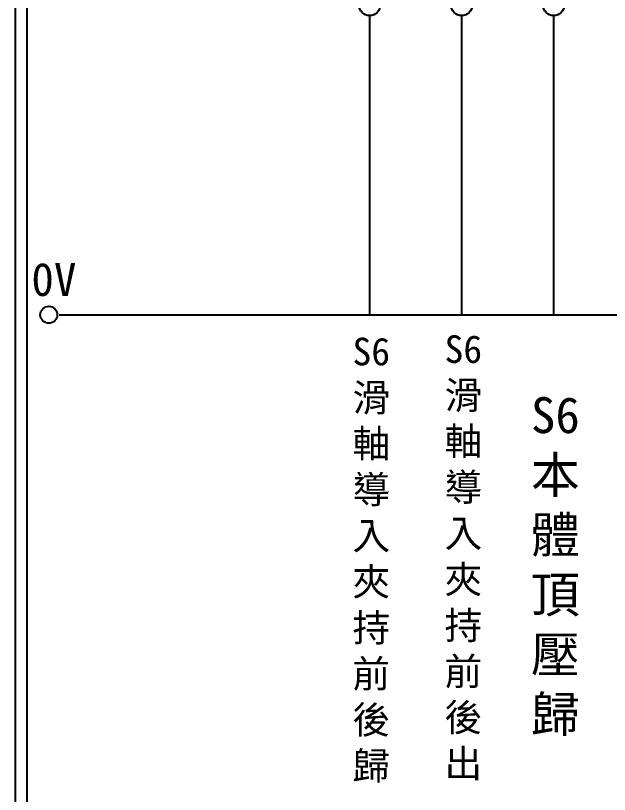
# Model space of a CAD drawing. Extents: x 275 to 562, y 265 to 469.
# Drawn here: x 274.9 to 339.4, y 309.8 to 394.4 of the extents above; entities that cross this region are included whole.
import ezdxf

# ---------------------------------------------------------------- set-up
doc = ezdxf.new("R2010")
doc.units = 0
doc.layers.add('圖框層', color=7, linetype='CONTINUOUS')
doc.layers.add('標尺寸層', color=3, linetype='CONTINUOUS')
doc.styles.add('CNS', font='romanc.shx', dxfattribs={"bigfont": 'chineset.shx'})
doc.styles.add('STSL', font='kaiu.ttf')

msp = doc.modelspace()

# ---------------------------------------------------------------- linework, layer by layer
at = {"layer": '圖框層', "color": 7}
for p, q in [((274.898, 264.945), (274.898, 468.914)), ((276.148, 266.195), (276.148, 467.665))]:
    msp.add_line(p, q, dxfattribs=at)
at = {"layer": '標尺寸層', "color": 7}
for p, q in [((313.364, 394.405), (313.364, 361.903)), ((323.364, 394.405), (323.364, 361.903)), ((333.364, 394.405), (333.364, 361.903)), ((279.63, 361.903), (557.501, 361.903))]:
    msp.add_line(p, q, dxfattribs=at)
for centre, radius in [((313.364, 395.556), 1.151), ((323.364, 395.556), 1.151), ((333.364, 395.556), 1.151), ((278.503, 361.903), 0.92)]:
    msp.add_circle(centre, radius, dxfattribs=at)

# ---------------------------------------------------------------- texts
at = {"layer": '圖框層', "color": 4, "style": 'STSL'}
msp.add_text('0V', height=3.6, dxfattribs=at).set_placement((276.613, 363.945))
at = {"layer": '標尺寸層', "color": 7, "width": 4.96081, "attachment_point": 5, "style": 'CNS'}
for s, insert, char_height in [('{\\fDFKai-SB|b0|i0|c136|p65;S6滑軸導入夾持前後出}', (323.549, 335.507), 3), ('{\\fDFKai-SB|b0|i0|c136|p65;S6滑軸導入夾持前後歸}', (313.549, 335.253), 3), ('{\\fDFKai-SB|b0|i0|c136|p65;S6本體頂壓歸}', (333.549, 334.547), 3.9)]:
    msp.add_mtext(s, dxfattribs=dict(at, insert=insert, char_height=char_height))

doc.saveas('drawing.dxf')
